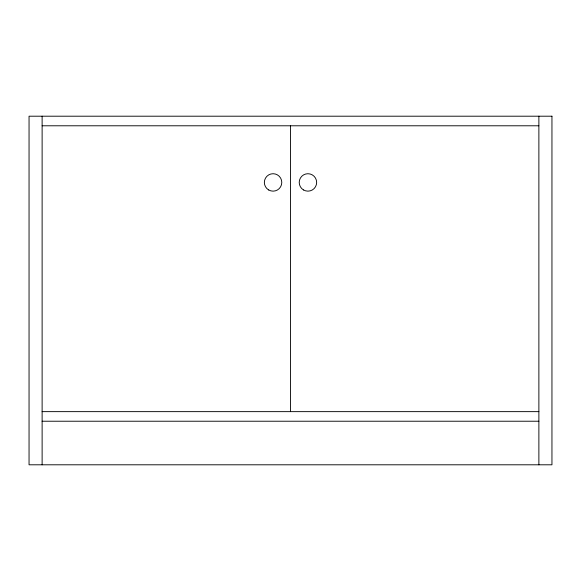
<?xml version="1.0" encoding="UTF-8"?>
<svg xmlns="http://www.w3.org/2000/svg" width="581" height="581" viewBox="0 0 581 581"><rect width="100%" height="100%" fill="white"/><g stroke="black" fill="none" stroke-linecap="round" stroke-linejoin="round"><path stroke-width="0.87" d="M42.122 125.786L538.877 125.786M42.122 411.638L538.877 411.638M42.122 421.225L538.877 421.225M538.877 116.2L538.877 464.8M290.5 125.786L290.5 411.638M42.122 116.2L42.122 464.8M551.95 116.2L29.05 116.2L29.05 464.8L551.95 464.8L551.95 116.2M303.572 189.98A8.715 8.715 0 0 0 316.645 182.434A8.715 8.715 0 0 0 303.572 174.888A8.715 8.715 0 0 0 303.572 189.98M268.712 189.98A8.715 8.715 0 0 0 281.785 182.434A8.715 8.715 0 0 0 268.712 174.888A8.715 8.715 0 0 0 268.712 189.98"/></g></svg>
